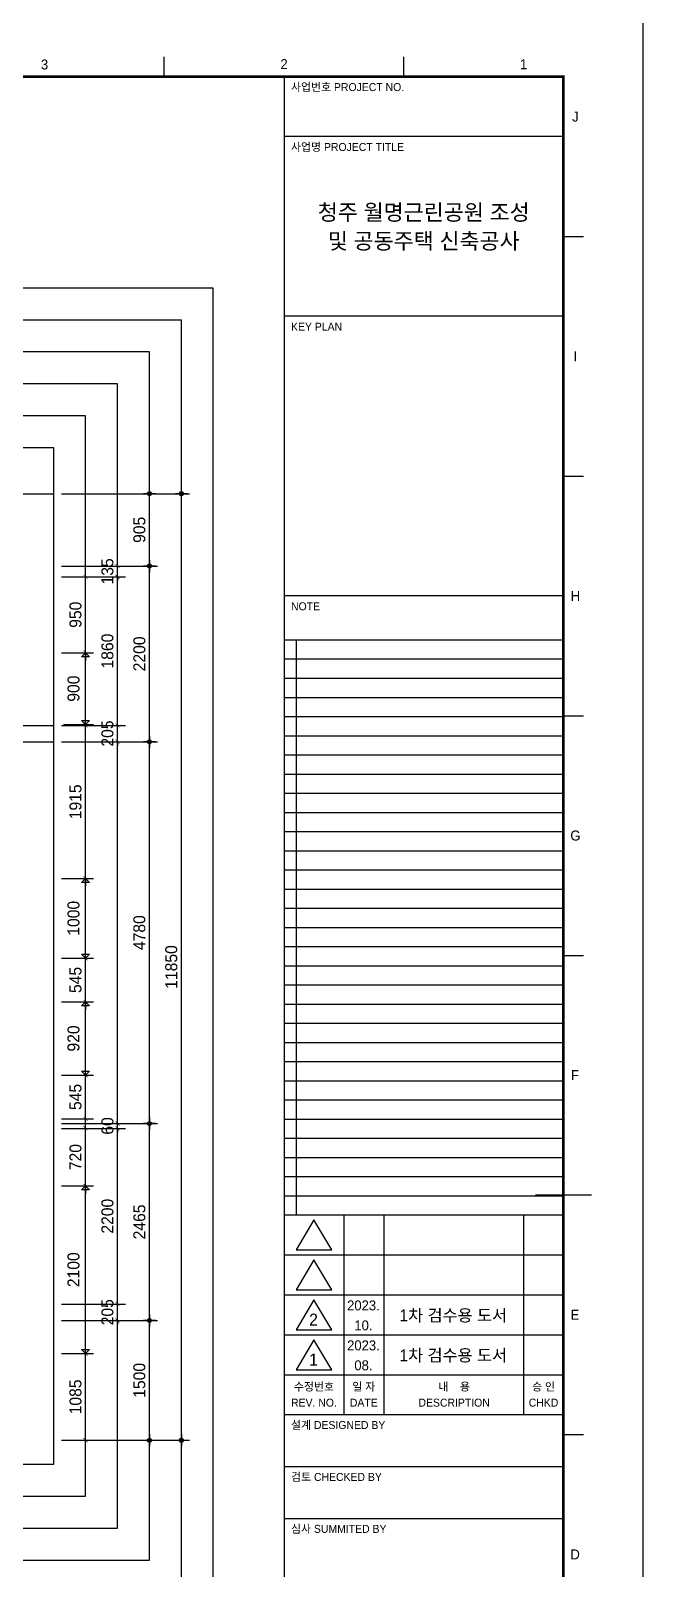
# Model space of a CAD drawing. Header units: millimetres. Extents: x -24416 to 92204, y -190080 to 23760.
# Drawn here: x 84531 to 92204, y -179915 to -160655 of the extents above; entities that cross this region are included whole.
import ezdxf
from ezdxf.enums import TextEntityAlignment as Align

# ---------------------------------------------------------------- set-up
doc = ezdxf.new("R2010")
doc.units = ezdxf.units.MM
doc.header["$LTSCALE"] = 50
doc.linetypes.add('AUDIT_D_220706163347-0', pattern=[0])
doc.linetypes.add('CEN', pattern=[62, 60, -1, 0, -1])
doc.layers.get('defpoints').update_dxf_attribs({"color": 139})
for name, color, linetype in [('AA-BORD-FORM', 7, 'Continuous'), ('AA-BORD-TEXT', 3, 'Continuous'), ('AA-XXXX-DIMS', 7, 'Continuous'), ('ARDM', 7, 'Continuous'), ('CEN_CON', 1, 'CEN'), ('DIM', 7, 'AUDIT_D_220706163347-0'), ('sheet-안양진흥$0$AA-BORD-TEXT', 3, 'Continuous'), ('실명박스', 7, 'AUDIT_D_220706163347-0')]:
    doc.layers.add(name, color=color, linetype=linetype)
doc.layers.add('AA-XXXX-MC', color=153, linetype='AUDIT_D_220706163347-0', plot=False)
doc.styles.add('HAUD01', font='Dotum.ttf')
doc.styles.add('sheet-안양진흥$0$HAUD01', font='Dotum.ttf')
doc.styles.add('맑은고딕', font='malgun.ttf', dxfattribs={"width": 0.9})
doc.dimstyles.new('DIM-50', dxfattribs={"dimscale": 50, "dimtxt": 3, "dimasz": 1, "dimexe": 2, "dimexo": 2, "dimgap": 1, "dimtad": 1, "dimdec": 0, "dimzin": 0, "dimdsep": 46, "dimtxsty": '맑은고딕', "dimblk1": 'DIMDOT', "dimblk2": 'DIMDOT', "dimsah": 1, "dimcen": 0.09, "dimdle": 2, "dimclrd": 7, "dimclre": 7, "dimclrt": 3, "dimadec": 0, "dimazin": 0, "dimtfac": 1, "dimtdec": 0, "dimtix": 1, "dimtmove": 2, "dimatfit": 3, "dimldrblk": 'DIMDOT', "dimfxl": 1, "dimtolj": 1, "dimtzin": 0, "dimarcsym": 0})
doc.dimstyles.new('MCDIM-50', dxfattribs={"dimscale": 50, "dimtxt": 3, "dimasz": 1, "dimexe": 2, "dimexo": 2, "dimgap": 1, "dimtad": 1, "dimdec": 0, "dimzin": 0, "dimdsep": 46, "dimtxsty": '맑은고딕', "dimblk1": 'ARCHTICK', "dimblk2": 'ARCHTICK', "dimsah": 1, "dimcen": 0.09, "dimdle": 2, "dimclrd": 7, "dimclre": 7, "dimclrt": 3, "dimadec": 0, "dimazin": 0, "dimtfac": 1, "dimtdec": 0, "dimtix": 1, "dimtmove": 2, "dimatfit": 3, "dimldrblk": 'ARCHTICK', "dimfxl": 1, "dimtolj": 1, "dimtzin": 0, "dimarcsym": 0})
doc.dimstyles.new('외부100-win', dxfattribs={"dimscale": 50, "dimtxt": 3, "dimasz": 1, "dimexe": 2, "dimexo": 2.5, "dimgap": 1.5, "dimtad": 1, "dimdec": 0, "dimzin": 0, "dimdsep": 46, "dimtxsty": '맑은고딕', "dimblk": 'DO2-2', "dimblk1": 'DO2-2', "dimblk2": 'DIMDOT', "dimcen": 0.09, "dimdle": 2, "dimclrd": 7, "dimclre": 7, "dimclrt": 3, "dimadec": 0, "dimazin": 0, "dimtfac": 1, "dimtdec": 0, "dimtix": 1, "dimtmove": 2, "dimatfit": 3, "dimldrblk": 'DO2-2', "dimfxl": 1, "dimtolj": 1, "dimtzin": 0, "dimarcsym": 0})

# ---------------------------------------------------------------- blocks, each defined once
blk = doc.blocks.new('XR-FORM 청주월명')
at = {"layer": 'AA-BORD-FORM', "color": 2}
for p, q in [((721, 577), (721, 582)), ((781, 577), (781, 582)), ((751, 577), (751, 17)), ((821, 537), (826, 537)), ((821, 477), (826, 477)), ((821, 417), (826, 417)), ((821, 357), (826, 357)), ((814, 297), (828, 297)), ((821, 237), (826, 237))]:
    blk.add_line(p, q, dxfattribs=at)
at = {"layer": 'AA-BORD-FORM', "color": 3}
for p, q in [((821, 562), (751, 562)), ((821, 517), (751, 517)), ((821, 447), (751, 447)), ((751, 292), (821, 292)), ((766, 292), (766, 282)), ((776, 292), (776, 282)), ((811, 292), (811, 282)), ((751, 282), (821, 282)), ((766, 282), (766, 272)), ((776, 282), (776, 272)), ((811, 282), (811, 272)), ((751, 272), (821, 272)), ((766, 272), (766, 262)), ((776, 272), (776, 262)), ((811, 272), (811, 262)), ((751, 262), (821, 262)), ((766, 262), (766, 252)), ((776, 262), (776, 252)), ((811, 262), (811, 252)), ((751, 252), (821, 252)), ((766, 252), (766, 242)), ((776, 252), (776, 242)), ((811, 252), (811, 242)), ((751, 242), (821, 242)), ((751, 229), (821, 229)), ((751, 216), (821, 216))]:
    blk.add_line(p, q, dxfattribs=at)
at = {"layer": 'AA-BORD-FORM', "color": 1}
blk.add_lwpolyline([(0, 0), (841, 0), (841, 594), (0, 594)], close=True, dxfattribs=at)
at = {"layer": 'AA-BORD-FORM', "color": 2, "const_width": 0.682}
blk.add_lwpolyline([(21, 17), (21, 577), (821, 577), (821, 17)], close=True, dxfattribs=at)
at = {"layer": 'AA-BORD-FORM', "color": 7}
for points in [[(763, 283.24), (758.5, 290.74), (754, 283.24)], [(763, 273.24), (758.5, 280.74), (754, 273.24)], [(763, 263.24), (758.5, 270.74), (754, 263.24)], [(763, 253.24), (758.5, 260.74), (754, 253.24)], [(763, 253.24), (758.5, 260.74), (754, 253.24)]]:
    blk.add_lwpolyline(points, close=True, dxfattribs=at)
at = {"layer": 'defpoints'}
for p, q in [((751, 436), (821, 436)), ((754, 436), (754, 292)), ((751, 431.2), (821, 431.2)), ((751, 426.4), (821, 426.4)), ((751, 421.6), (821, 421.6)), ((751, 416.8), (821, 416.8)), ((751, 412), (821, 412)), ((751, 407.2), (821, 407.2)), ((751, 402.4), (821, 402.4)), ((751, 397.6), (821, 397.6)), ((751, 392.8), (821, 392.8)), ((751, 388), (821, 388)), ((751, 383.2), (821, 383.2)), ((751, 378.4), (821, 378.4)), ((751, 373.6), (821, 373.6)), ((751, 368.8), (821, 368.8)), ((751, 364), (821, 364)), ((751, 359.2), (821, 359.2)), ((751, 354.4), (821, 354.4)), ((751, 349.6), (821, 349.6)), ((751, 344.8), (821, 344.8)), ((751, 340), (821, 340)), ((751, 335.2), (821, 335.2)), ((751, 330.4), (821, 330.4)), ((751, 325.6), (821, 325.6)), ((751, 320.8), (821, 320.8)), ((751, 316), (821, 316)), ((751, 311.2), (821, 311.2)), ((751, 306.4), (821, 306.4)), ((751, 301.6), (821, 301.6)), ((751, 296.8), (821, 296.8))]:
    blk.add_line(p, q, dxfattribs=at)
at = {"layer": 'AA-BORD-TEXT', "color": 7, "style": 'HAUD01'}
for s, p in [('3', (691, 580.06)), ('2', (751, 580.16)), ('1', (811, 580.12)), ('J', (824, 567)), ('I', (824, 507)), ('H', (824, 447)), ('G', (824, 387)), ('F', (823.89, 327)), ('E', (823.89, 267)), ('D', (823.93, 207))]:
    blk.add_text(s, height=2.5, dxfattribs=at).set_placement(p, align=Align.MIDDLE_CENTER)
at = {"layer": 'AA-BORD-TEXT', "color": 3, "style": 'HAUD01'}
for s, p in [('사업번호 PROJECT NO.', (752.75, 573.4)), ('사업명 PROJECT TITLE', (752.75, 558.4)), ('KEY PLAN', (752.75, 513.4)), ('NOTE', (752.75, 443.4)), ('설계 DESIGNED BY', (752.75, 238.4)), ('검토 CHECKED BY', (752.75, 225.4)), ('심사 SUMMITED BY', (752.75, 212.4))]:
    blk.add_text(s, height=2, rotation=360, dxfattribs=at).set_placement(p)
for s, height, rotation, p in [('청주 월명근린공원 조성', 4, 360, (786, 543.05)), ('및 공동주택 신축공사', 4, 0, (786, 535.85)), ('수정번호', 2, 360, (758.5, 249)), ('일 자', 2, 360, (770.98, 249)), ('내    용', 2, 360, (793.62, 249)), ('승 인', 2, 360, (816.02, 249)), ('REV. NO.', 2, 360, (758.5, 245)), ('DATE', 2, 360, (770.98, 245)), ('DESCRIPTION', 2, 360, (793.62, 245)), ('CHKD', 2, 360, (816.02, 245))]:
    blk.add_text(s, height=height, rotation=rotation, dxfattribs=at).set_placement(p, align=Align.MIDDLE_CENTER)
at = {"layer": 'sheet-안양진흥$0$AA-BORD-TEXT', "style": 'sheet-안양진흥$0$HAUD01'}
for s, height, p in [('2023.', 2.5, (770.89, 269.35)), ('2', 3, (758.39, 265.79)), ('1차 검수용 도서', 3, (793.39, 266.85)), ('10.', 2.5, (770.89, 264.35)), ('2023.', 2.5, (770.89, 259.35)), ('1차 검수용 도서', 3, (793.39, 256.85)), ('1', 3, (758.39, 255.79)), ('08.', 2.5, (770.89, 254.35))]:
    blk.add_text(s, height=height, dxfattribs=at).set_placement(p, align=Align.MIDDLE_CENTER)
blk = doc.blocks.new('A$C415C5DAF')
at = {"layer": 'AA-XXXX-MC'}
blk.add_line((66412, -187728), (72332, -187728), dxfattribs=at)
at = {"layer": 'CEN_CON'}
for p, q in [((67712, -184828), (72332, -184828)), ((68007, -187933), (72332, -187933))]:
    blk.add_line(p, q, dxfattribs=at)
blk = doc.blocks.new('_ArchTick')
at = {"color": 0, "linetype": 'ByBlock', "const_width": 0.15}
blk.add_lwpolyline([(-0.5, -0.5), (0.5, 0.5)], dxfattribs=at)
blk = doc.blocks.new('*D92')
at = {"layer": 'defpoints', "color": 0, "linetype": 'ByBlock', "transparency": 16777216}
for p in [(37751, -193111), (38151, -193111), (37751, -195026)]:
    blk.add_point(p, dxfattribs=at)
at = {"layer": 'DIM', "color": 7, "linetype": 'ByBlock', "lineweight": -2, "transparency": 16777216}
for p, q in [((37851, -193111), (38251, -193111)), ((38151, -195126), (38151, -193011)), ((37851, -195026), (38251, -195026))]:
    blk.add_line(p, q, dxfattribs=at)
at = {"layer": 'DIM', "color": 7, "linetype": 'ByBlock', "lineweight": -2, "transparency": 16777216, "xscale": 50, "yscale": 50, "zscale": 50}
for p, rotation in [((38151, -193111), 90), ((38151, -195026), 270)]:
    blk.add_blockref('_ArchTick', p, dxfattribs=dict(at, rotation=rotation))
at = {"layer": 'DIM', "color": 3, "linetype": 'ByBlock', "transparency": 16777216, "insert": (38025, -194068), "char_height": 150, "attachment_point": 5, "rotation": 90, "style": 'HAUD01'}
blk.add_mtext('\\A1;1915', dxfattribs=at)
blk = doc.blocks.new('DO2-2')
at = {"layer": 'ARDM'}
blk.add_line((0, 0), (-2, 0), dxfattribs=at)
blk.add_lwpolyline([(-1, -1), (-1, 1), (0, 0)], close=True, dxfattribs=at)
blk = doc.blocks.new('*D93')
at = {"layer": 'defpoints', "color": 0, "linetype": 'ByBlock', "transparency": 16777216}
for p in [(37751, -192201), (38151, -192201), (37751, -193101)]:
    blk.add_point(p, dxfattribs=at)
at = {"layer": 'DIM', "color": 7, "linetype": 'ByBlock', "lineweight": -2, "transparency": 16777216}
for p, q in [((37876, -192201), (38251, -192201)), ((38151, -193051), (38151, -192251)), ((37876, -193101), (38251, -193101))]:
    blk.add_line(p, q, dxfattribs=at)
at = {"layer": 'DIM', "color": 7, "linetype": 'ByBlock', "lineweight": -2, "transparency": 16777216, "xscale": 50, "yscale": 50, "zscale": 50}
for p, rotation in [((38151, -192201), 90), ((38151, -193101), 270)]:
    blk.add_blockref('DO2-2', p, dxfattribs=dict(at, rotation=rotation))
at = {"layer": 'DIM', "color": 3, "linetype": 'ByBlock', "transparency": 16777216, "insert": (38000, -192651), "char_height": 150, "attachment_point": 5, "rotation": 90, "style": 'HAUD01'}
blk.add_mtext('\\A1;900', dxfattribs=at)
blk = doc.blocks.new('DIMDOT')
at = {"layer": 'AA-XXXX-DIMS'}
for p, q in [((-1.5, 0), (1.5, 0)), ((0, -1.5), (0, 1.5))]:
    blk.add_line(p, q, dxfattribs=at)
for radius in [0.5, 0.25]:
    blk.add_circle((0, 0), radius, dxfattribs=at)
blk = doc.blocks.new('*D94')
at = {"layer": 'defpoints', "color": 0, "linetype": 'ByBlock', "transparency": 16777216}
for p in [(37751, -191251), (38151, -191251), (37751, -192201)]:
    blk.add_point(p, dxfattribs=at)
at = {"layer": 'DIM', "color": 7, "linetype": 'ByBlock', "lineweight": -2, "transparency": 16777216}
for p, q in [((37851, -191251), (38251, -191251)), ((38151, -192301), (38151, -191151)), ((37851, -192201), (38251, -192201))]:
    blk.add_line(p, q, dxfattribs=at)
at = {"layer": 'DIM', "color": 7, "linetype": 'ByBlock', "lineweight": -2, "transparency": 16777216, "xscale": 50, "yscale": 50, "zscale": 50}
for p, rotation in [((38151, -191251), 90), ((38151, -192201), 270)]:
    blk.add_blockref('_ArchTick', p, dxfattribs=dict(at, rotation=rotation))
at = {"layer": 'DIM', "color": 3, "linetype": 'ByBlock', "transparency": 16777216, "insert": (38025, -191726), "char_height": 150, "attachment_point": 5, "rotation": 90, "style": 'HAUD01'}
blk.add_mtext('\\A1;950', dxfattribs=at)
blk = doc.blocks.new('*D169')
at = {"layer": 'defpoints', "color": 0, "transparency": 16777216}
for p in [(37751, -200561), (38951, -200561), (37751, -202061)]:
    blk.add_point(p, dxfattribs=at)
at = {"layer": 'DIM', "color": 7, "lineweight": -2, "transparency": 16777216}
for p, q in [((37851, -200561), (39051, -200561)), ((38951, -202011), (38951, -200611)), ((37851, -202061), (39051, -202061))]:
    blk.add_line(p, q, dxfattribs=at)
at = {"layer": 'DIM', "color": 7, "lineweight": -2, "transparency": 16777216, "xscale": 50, "yscale": 50, "zscale": 50}
for p, rotation in [((38951, -200561), 90), ((38951, -202061), 270)]:
    blk.add_blockref('DIMDOT', p, dxfattribs=dict(at, rotation=rotation))
at = {"layer": 'DIM', "color": 3, "transparency": 16777216, "insert": (38825, -201311), "char_height": 150, "attachment_point": 5, "rotation": 90, "style": 'HAUD01'}
blk.add_mtext('\\A1;1500', dxfattribs=at)
blk = doc.blocks.new('*D170')
at = {"layer": 'defpoints', "color": 0, "transparency": 16777216}
for p in [(37751, -198096), (38951, -198096), (37751, -200561)]:
    blk.add_point(p, dxfattribs=at)
at = {"layer": 'DIM', "color": 7, "lineweight": -2, "transparency": 16777216}
for p, q in [((37851, -198096), (39051, -198096)), ((38951, -200511), (38951, -198146)), ((37851, -200561), (39051, -200561))]:
    blk.add_line(p, q, dxfattribs=at)
at = {"layer": 'DIM', "color": 7, "lineweight": -2, "transparency": 16777216, "xscale": 50, "yscale": 50, "zscale": 50}
for p, rotation in [((38951, -198096), 90), ((38951, -200561), 270)]:
    blk.add_blockref('DIMDOT', p, dxfattribs=dict(at, rotation=rotation))
at = {"layer": 'DIM', "color": 3, "transparency": 16777216, "insert": (38825, -199328), "char_height": 150, "attachment_point": 5, "rotation": 90, "style": 'HAUD01'}
blk.add_mtext('\\A1;2465', dxfattribs=at)
blk = doc.blocks.new('*D171')
at = {"layer": 'defpoints', "color": 0, "transparency": 16777216}
for p in [(37751, -193316), (38951, -193316), (37751, -198096)]:
    blk.add_point(p, dxfattribs=at)
at = {"layer": 'DIM', "color": 7, "lineweight": -2, "transparency": 16777216}
for p, q in [((37851, -193316), (39051, -193316)), ((38951, -198046), (38951, -193366)), ((37851, -198096), (39051, -198096))]:
    blk.add_line(p, q, dxfattribs=at)
at = {"layer": 'DIM', "color": 7, "lineweight": -2, "transparency": 16777216, "xscale": 50, "yscale": 50, "zscale": 50}
for p, rotation in [((38951, -193316), 90), ((38951, -198096), 270)]:
    blk.add_blockref('DIMDOT', p, dxfattribs=dict(at, rotation=rotation))
at = {"layer": 'DIM', "color": 3, "transparency": 16777216, "insert": (38825, -195706), "char_height": 150, "attachment_point": 5, "rotation": 90, "style": 'HAUD01'}
blk.add_mtext('\\A1;4780', dxfattribs=at)
blk = doc.blocks.new('*D172')
at = {"layer": 'defpoints', "color": 0, "transparency": 16777216}
for p in [(37751, -191116), (38951, -191116), (37751, -193316)]:
    blk.add_point(p, dxfattribs=at)
at = {"layer": 'DIM', "color": 7, "lineweight": -2, "transparency": 16777216}
for p, q in [((37851, -191116), (39051, -191116)), ((38951, -193266), (38951, -191166)), ((37851, -193316), (39051, -193316))]:
    blk.add_line(p, q, dxfattribs=at)
at = {"layer": 'DIM', "color": 7, "lineweight": -2, "transparency": 16777216, "xscale": 50, "yscale": 50, "zscale": 50}
for p, rotation in [((38951, -191116), 90), ((38951, -193316), 270)]:
    blk.add_blockref('DIMDOT', p, dxfattribs=dict(at, rotation=rotation))
at = {"layer": 'DIM', "color": 3, "transparency": 16777216, "insert": (38825, -192216), "char_height": 150, "attachment_point": 5, "rotation": 90, "style": 'HAUD01'}
blk.add_mtext('\\A1;2200', dxfattribs=at)
blk = doc.blocks.new('*D173')
at = {"layer": 'defpoints', "color": 0, "transparency": 16777216}
for p in [(37751, -190211), (38951, -190211), (37751, -191116)]:
    blk.add_point(p, dxfattribs=at)
at = {"layer": 'DIM', "color": 7, "lineweight": -2, "transparency": 16777216}
for p, q in [((37851, -190211), (39051, -190211)), ((38951, -191066), (38951, -190261)), ((37851, -191116), (39051, -191116))]:
    blk.add_line(p, q, dxfattribs=at)
at = {"layer": 'DIM', "color": 7, "lineweight": -2, "transparency": 16777216, "xscale": 50, "yscale": 50, "zscale": 50}
for p, rotation in [((38951, -190211), 90), ((38951, -191116), 270)]:
    blk.add_blockref('DIMDOT', p, dxfattribs=dict(at, rotation=rotation))
at = {"layer": 'DIM', "color": 3, "transparency": 16777216, "insert": (38825, -190663), "char_height": 150, "attachment_point": 5, "rotation": 90, "style": 'HAUD01'}
blk.add_mtext('\\A1;905', dxfattribs=at)
blk = doc.blocks.new('*D174')
at = {"layer": 'defpoints', "color": 0, "transparency": 16777216}
for p in [(37751, -190211), (39351, -190211), (37751, -202061)]:
    blk.add_point(p, dxfattribs=at)
at = {"layer": 'DIM', "color": 7, "lineweight": -2, "transparency": 16777216}
for p, q in [((37851, -190211), (39451, -190211)), ((39351, -202011), (39351, -190261)), ((37851, -202061), (39451, -202061))]:
    blk.add_line(p, q, dxfattribs=at)
at = {"layer": 'DIM', "color": 7, "lineweight": -2, "transparency": 16777216, "xscale": 50, "yscale": 50, "zscale": 50}
for p, rotation in [((39351, -190211), 90), ((39351, -202061), 270)]:
    blk.add_blockref('DIMDOT', p, dxfattribs=dict(at, rotation=rotation))
at = {"layer": 'DIM', "color": 3, "transparency": 16777216, "insert": (39225, -196136), "char_height": 150, "attachment_point": 5, "rotation": 90, "style": 'HAUD01'}
blk.add_mtext('\\A1;11850', dxfattribs=at)
blk = doc.blocks.new('*D175')
at = {"layer": 'defpoints', "color": 0, "linetype": 'ByBlock', "transparency": 16777216}
for p in [(37751, -200356), (38551, -200356), (37751, -200561)]:
    blk.add_point(p, dxfattribs=at)
at = {"layer": 'DIM', "color": 7, "linetype": 'ByBlock', "lineweight": -2, "transparency": 16777216}
for p, q in [((38551, -200356), (38551, -200306)), ((37851, -200356), (38651, -200356)), ((38551, -200561), (38551, -200356)), ((37851, -200561), (38651, -200561)), ((38551, -200561), (38551, -200611))]:
    blk.add_line(p, q, dxfattribs=at)
at = {"layer": 'DIM', "color": 7, "linetype": 'ByBlock', "lineweight": -2, "transparency": 16777216, "xscale": 50, "yscale": 50, "zscale": 50}
for p, rotation in [((38551, -200356), 270), ((38551, -200561), 90)]:
    blk.add_blockref('_ArchTick', p, dxfattribs=dict(at, rotation=rotation))
at = {"layer": 'DIM', "color": 3, "linetype": 'ByBlock', "transparency": 16777216, "insert": (38425, -200458), "char_height": 150, "attachment_point": 5, "rotation": 90, "style": 'HAUD01'}
blk.add_mtext('\\A1;205', dxfattribs=at)
blk = doc.blocks.new('*D176')
at = {"layer": 'defpoints', "color": 0, "linetype": 'ByBlock', "transparency": 16777216}
for p in [(37751, -198156), (38551, -198156), (37751, -200356)]:
    blk.add_point(p, dxfattribs=at)
at = {"layer": 'DIM', "color": 7, "linetype": 'ByBlock', "lineweight": -2, "transparency": 16777216}
for p, q in [((37851, -198156), (38651, -198156)), ((38551, -200456), (38551, -198056)), ((37851, -200356), (38651, -200356))]:
    blk.add_line(p, q, dxfattribs=at)
at = {"layer": 'DIM', "color": 7, "linetype": 'ByBlock', "lineweight": -2, "transparency": 16777216, "xscale": 50, "yscale": 50, "zscale": 50}
for p, rotation in [((38551, -198156), 90), ((38551, -200356), 270)]:
    blk.add_blockref('_ArchTick', p, dxfattribs=dict(at, rotation=rotation))
at = {"layer": 'DIM', "color": 3, "linetype": 'ByBlock', "transparency": 16777216, "insert": (38425, -199256), "char_height": 150, "attachment_point": 5, "rotation": 90, "style": 'HAUD01'}
blk.add_mtext('\\A1;2200', dxfattribs=at)
blk = doc.blocks.new('*D177')
at = {"layer": 'defpoints', "color": 0, "linetype": 'ByBlock', "transparency": 16777216}
for p in [(37751, -198096), (37751, -198156), (38551, -198096)]:
    blk.add_point(p, dxfattribs=at)
at = {"layer": 'DIM', "color": 7, "linetype": 'ByBlock', "lineweight": -2, "transparency": 16777216}
for p, q in [((37851, -198096), (38651, -198096)), ((37851, -198156), (38651, -198156)), ((38551, -198096), (38551, -198046)), ((38551, -198156), (38551, -198096)), ((38551, -198156), (38551, -198206))]:
    blk.add_line(p, q, dxfattribs=at)
at = {"layer": 'DIM', "color": 7, "linetype": 'ByBlock', "lineweight": -2, "transparency": 16777216, "xscale": 50, "yscale": 50, "zscale": 50}
for p, rotation in [((38551, -198096), 270), ((38551, -198156), 90)]:
    blk.add_blockref('_ArchTick', p, dxfattribs=dict(at, rotation=rotation))
at = {"layer": 'DIM', "color": 3, "linetype": 'ByBlock', "transparency": 16777216, "insert": (38425, -198126), "char_height": 150, "attachment_point": 5, "rotation": 90, "style": 'HAUD01'}
blk.add_mtext('\\A1;60', dxfattribs=at)
blk = doc.blocks.new('*D178')
at = {"layer": 'defpoints', "color": 0, "linetype": 'ByBlock', "transparency": 16777216}
for p in [(37751, -193111), (38551, -193111), (37751, -193316)]:
    blk.add_point(p, dxfattribs=at)
at = {"layer": 'DIM', "color": 7, "linetype": 'ByBlock', "lineweight": -2, "transparency": 16777216}
for p, q in [((37851, -193111), (38651, -193111)), ((38551, -193111), (38551, -193061)), ((38551, -193316), (38551, -193111)), ((37851, -193316), (38651, -193316)), ((38551, -193316), (38551, -193366))]:
    blk.add_line(p, q, dxfattribs=at)
at = {"layer": 'DIM', "color": 7, "linetype": 'ByBlock', "lineweight": -2, "transparency": 16777216, "xscale": 50, "yscale": 50, "zscale": 50}
for p, rotation in [((38551, -193111), 270), ((38551, -193316), 90)]:
    blk.add_blockref('_ArchTick', p, dxfattribs=dict(at, rotation=rotation))
at = {"layer": 'DIM', "color": 3, "linetype": 'ByBlock', "transparency": 16777216, "insert": (38425, -193213), "char_height": 150, "attachment_point": 5, "rotation": 90, "style": 'HAUD01'}
blk.add_mtext('\\A1;205', dxfattribs=at)
blk = doc.blocks.new('*D179')
at = {"layer": 'defpoints', "color": 0, "linetype": 'ByBlock', "transparency": 16777216}
for p in [(37751, -191251), (38551, -191251), (37751, -193111)]:
    blk.add_point(p, dxfattribs=at)
at = {"layer": 'DIM', "color": 7, "linetype": 'ByBlock', "lineweight": -2, "transparency": 16777216}
for p, q in [((37851, -191251), (38651, -191251)), ((38551, -193211), (38551, -191151)), ((37851, -193111), (38651, -193111))]:
    blk.add_line(p, q, dxfattribs=at)
at = {"layer": 'DIM', "color": 7, "linetype": 'ByBlock', "lineweight": -2, "transparency": 16777216, "xscale": 50, "yscale": 50, "zscale": 50}
for p, rotation in [((38551, -191251), 90), ((38551, -193111), 270)]:
    blk.add_blockref('_ArchTick', p, dxfattribs=dict(at, rotation=rotation))
at = {"layer": 'DIM', "color": 3, "linetype": 'ByBlock', "transparency": 16777216, "insert": (38425, -192181), "char_height": 150, "attachment_point": 5, "rotation": 90, "style": 'HAUD01'}
blk.add_mtext('\\A1;1860', dxfattribs=at)
blk = doc.blocks.new('*D180')
at = {"layer": 'defpoints', "color": 0, "linetype": 'ByBlock', "transparency": 16777216}
for p in [(37751, -191116), (37751, -191251), (38551, -191116)]:
    blk.add_point(p, dxfattribs=at)
at = {"layer": 'DIM', "color": 7, "linetype": 'ByBlock', "lineweight": -2, "transparency": 16777216}
for p, q in [((37851, -191116), (38651, -191116)), ((37851, -191251), (38651, -191251)), ((38551, -191116), (38551, -191066)), ((38551, -191251), (38551, -191116)), ((38551, -191251), (38551, -191301))]:
    blk.add_line(p, q, dxfattribs=at)
at = {"layer": 'DIM', "color": 7, "linetype": 'ByBlock', "lineweight": -2, "transparency": 16777216, "xscale": 50, "yscale": 50, "zscale": 50}
for p, rotation in [((38551, -191116), 270), ((38551, -191251), 90)]:
    blk.add_blockref('_ArchTick', p, dxfattribs=dict(at, rotation=rotation))
at = {"layer": 'DIM', "color": 3, "linetype": 'ByBlock', "transparency": 16777216, "insert": (38425, -191183), "char_height": 150, "attachment_point": 5, "rotation": 90, "style": 'HAUD01'}
blk.add_mtext('\\A1;135', dxfattribs=at)
blk = doc.blocks.new('*D211')
at = {"layer": 'defpoints', "color": 0, "linetype": 'ByBlock', "transparency": 16777216}
for p in [(37751, -200976), (38151, -200976), (37751, -202061)]:
    blk.add_point(p, dxfattribs=at)
at = {"layer": 'DIM', "color": 7, "linetype": 'ByBlock', "lineweight": -2, "transparency": 16777216}
for p, q in [((38151, -202161), (38151, -200876)), ((37851, -200976), (38251, -200976)), ((37851, -202061), (38251, -202061))]:
    blk.add_line(p, q, dxfattribs=at)
at = {"layer": 'DIM', "color": 7, "linetype": 'ByBlock', "lineweight": -2, "transparency": 16777216, "xscale": 50, "yscale": 50, "zscale": 50}
for p, rotation in [((38151, -200976), 90), ((38151, -202061), 270)]:
    blk.add_blockref('_ArchTick', p, dxfattribs=dict(at, rotation=rotation))
at = {"layer": 'DIM', "color": 3, "linetype": 'ByBlock', "transparency": 16777216, "insert": (38025, -201518), "char_height": 150, "attachment_point": 5, "rotation": 90, "style": 'HAUD01'}
blk.add_mtext('\\A1;1085', dxfattribs=at)
blk = doc.blocks.new('*D212')
at = {"layer": 'defpoints', "color": 0, "linetype": 'ByBlock', "transparency": 16777216}
for p in [(37751, -198876), (38151, -198876), (37751, -200976)]:
    blk.add_point(p, dxfattribs=at)
at = {"layer": 'DIM', "color": 7, "linetype": 'ByBlock', "lineweight": -2, "transparency": 16777216}
for p, q in [((37876, -198876), (38251, -198876)), ((38151, -200926), (38151, -198926)), ((37876, -200976), (38251, -200976))]:
    blk.add_line(p, q, dxfattribs=at)
at = {"layer": 'DIM', "color": 7, "linetype": 'ByBlock', "lineweight": -2, "transparency": 16777216, "xscale": 50, "yscale": 50, "zscale": 50}
for p, rotation in [((38151, -198876), 90), ((38151, -200976), 270)]:
    blk.add_blockref('DO2-2', p, dxfattribs=dict(at, rotation=rotation))
at = {"layer": 'DIM', "color": 3, "linetype": 'ByBlock', "transparency": 16777216, "insert": (38000, -199926), "char_height": 150, "attachment_point": 5, "rotation": 90, "style": 'HAUD01'}
blk.add_mtext('\\A1;2100', dxfattribs=at)
blk = doc.blocks.new('*D213')
at = {"layer": 'defpoints', "color": 0, "linetype": 'ByBlock', "transparency": 16777216}
for p in [(37751, -198156), (38151, -198156), (37751, -198876)]:
    blk.add_point(p, dxfattribs=at)
at = {"layer": 'DIM', "color": 7, "linetype": 'ByBlock', "lineweight": -2, "transparency": 16777216}
for p, q in [((37851, -198156), (38251, -198156)), ((38151, -198976), (38151, -198056)), ((37851, -198876), (38251, -198876))]:
    blk.add_line(p, q, dxfattribs=at)
at = {"layer": 'DIM', "color": 7, "linetype": 'ByBlock', "lineweight": -2, "transparency": 16777216, "xscale": 50, "yscale": 50, "zscale": 50}
for p, rotation in [((38151, -198156), 90), ((38151, -198876), 270)]:
    blk.add_blockref('_ArchTick', p, dxfattribs=dict(at, rotation=rotation))
at = {"layer": 'DIM', "color": 3, "linetype": 'ByBlock', "transparency": 16777216, "insert": (38025, -198516), "char_height": 150, "attachment_point": 5, "rotation": 90, "style": 'HAUD01'}
blk.add_mtext('\\A1;720', dxfattribs=at)
blk = doc.blocks.new('*D214')
at = {"layer": 'defpoints', "color": 0, "linetype": 'ByBlock', "transparency": 16777216}
for p in [(37751, -197491), (38151, -197491), (37751, -198036)]:
    blk.add_point(p, dxfattribs=at)
at = {"layer": 'DIM', "color": 7, "linetype": 'ByBlock', "lineweight": -2, "transparency": 16777216}
for p, q in [((38151, -198136), (38151, -197391)), ((37851, -197491), (38251, -197491)), ((37851, -198036), (38251, -198036))]:
    blk.add_line(p, q, dxfattribs=at)
at = {"layer": 'DIM', "color": 7, "linetype": 'ByBlock', "lineweight": -2, "transparency": 16777216, "xscale": 50, "yscale": 50, "zscale": 50}
for p, rotation in [((38151, -197491), 90), ((38151, -198036), 270)]:
    blk.add_blockref('_ArchTick', p, dxfattribs=dict(at, rotation=rotation))
at = {"layer": 'DIM', "color": 3, "linetype": 'ByBlock', "transparency": 16777216, "insert": (38025, -197763), "char_height": 150, "attachment_point": 5, "rotation": 90, "style": 'HAUD01'}
blk.add_mtext('\\A1;545', dxfattribs=at)
blk = doc.blocks.new('*D215')
at = {"layer": 'defpoints', "color": 0, "linetype": 'ByBlock', "transparency": 16777216}
for p in [(37751, -196571), (38151, -196571), (37751, -197491)]:
    blk.add_point(p, dxfattribs=at)
at = {"layer": 'DIM', "color": 7, "linetype": 'ByBlock', "lineweight": -2, "transparency": 16777216}
for p, q in [((37876, -196571), (38251, -196571)), ((38151, -197441), (38151, -196621)), ((37876, -197491), (38251, -197491))]:
    blk.add_line(p, q, dxfattribs=at)
at = {"layer": 'DIM', "color": 7, "linetype": 'ByBlock', "lineweight": -2, "transparency": 16777216, "xscale": 50, "yscale": 50, "zscale": 50}
for p, rotation in [((38151, -196571), 90), ((38151, -197491), 270)]:
    blk.add_blockref('DO2-2', p, dxfattribs=dict(at, rotation=rotation))
at = {"layer": 'DIM', "color": 3, "linetype": 'ByBlock', "transparency": 16777216, "insert": (38000, -197031), "char_height": 150, "attachment_point": 5, "rotation": 90, "style": 'HAUD01'}
blk.add_mtext('\\A1;920', dxfattribs=at)
blk = doc.blocks.new('*D216')
at = {"layer": 'defpoints', "color": 0, "linetype": 'ByBlock', "transparency": 16777216}
for p in [(37751, -196026), (38151, -196026), (37751, -196571)]:
    blk.add_point(p, dxfattribs=at)
at = {"layer": 'DIM', "color": 7, "linetype": 'ByBlock', "lineweight": -2, "transparency": 16777216}
for p, q in [((37851, -196026), (38251, -196026)), ((38151, -196671), (38151, -195926)), ((37851, -196571), (38251, -196571))]:
    blk.add_line(p, q, dxfattribs=at)
at = {"layer": 'DIM', "color": 7, "linetype": 'ByBlock', "lineweight": -2, "transparency": 16777216, "xscale": 50, "yscale": 50, "zscale": 50}
for p, rotation in [((38151, -196026), 90), ((38151, -196571), 270)]:
    blk.add_blockref('_ArchTick', p, dxfattribs=dict(at, rotation=rotation))
at = {"layer": 'DIM', "color": 3, "linetype": 'ByBlock', "transparency": 16777216, "insert": (38025, -196298), "char_height": 150, "attachment_point": 5, "rotation": 90, "style": 'HAUD01'}
blk.add_mtext('\\A1;545', dxfattribs=at)
blk = doc.blocks.new('*D217')
at = {"layer": 'defpoints', "color": 0, "linetype": 'ByBlock', "transparency": 16777216}
for p in [(37751, -195026), (38151, -195026), (37751, -196026)]:
    blk.add_point(p, dxfattribs=at)
at = {"layer": 'DIM', "color": 7, "linetype": 'ByBlock', "lineweight": -2, "transparency": 16777216}
for p, q in [((37876, -195026), (38251, -195026)), ((38151, -195976), (38151, -195076)), ((37876, -196026), (38251, -196026))]:
    blk.add_line(p, q, dxfattribs=at)
at = {"layer": 'DIM', "color": 7, "linetype": 'ByBlock', "lineweight": -2, "transparency": 16777216, "xscale": 50, "yscale": 50, "zscale": 50}
for p, rotation in [((38151, -195026), 90), ((38151, -196026), 270)]:
    blk.add_blockref('DO2-2', p, dxfattribs=dict(at, rotation=rotation))
at = {"layer": 'DIM', "color": 3, "linetype": 'ByBlock', "transparency": 16777216, "insert": (38000, -195526), "char_height": 150, "attachment_point": 5, "rotation": 90, "style": 'HAUD01'}
blk.add_mtext('\\A1;1000', dxfattribs=at)
blk = doc.blocks.new('DIM-1108')
at = {"layer": 'DIM'}
for base, p1, p2, picture, middle in [((38950.6, -190210.9), (37750.6, -191115.9), (37750.6, -190210.9), '*D173', (38825.5, -190663.4)), ((39350.6, -190210.9), (37750.6, -202060.9), (37750.6, -190210.9), '*D174', (39225.5, -196135.9)), ((38950.6, -191115.9), (37750.6, -193315.9), (37750.6, -191115.9), '*D172', (38825.5, -192215.9)), ((38950.6, -193315.9), (37750.6, -198095.9), (37750.6, -193315.9), '*D171', (38825.5, -195705.9)), ((38950.6, -198095.9), (37750.6, -200560.9), (37750.6, -198095.9), '*D170', (38825.5, -199328.4)), ((38950.6, -200560.9), (37750.6, -202060.9), (37750.6, -200560.9), '*D169', (38825.5, -201310.9))]:
    dim = blk.add_linear_dim(base=base, p1=p1, p2=p2, angle=270, dimstyle='DIM-50', override={"dimscale": 50, "dimtxsty": 'HAUD01'}, dxfattribs=at)
    dim.commit()
    dim.dimension.update_dxf_attribs({"geometry": picture, "text_midpoint": middle})
at = {"layer": 'DIM', "linetype": 'ByBlock'}
for base, p1, p2, dimstyle, picture, middle in [((38550.6, -191115.9), (37750.6, -191250.9), (37750.6, -191115.9), 'MCDIM-50', '*D180', (38425.5, -191183.4)), ((38150.6, -191250.9), (37750.6, -192200.9), (37750.6, -191250.9), 'MCDIM-50', '*D94', (38025.5, -191725.9)), ((38550.6, -191250.9), (37750.6, -193110.9), (37750.6, -191250.9), 'MCDIM-50', '*D179', (38425.5, -192180.9)), ((38150.6, -192200.9), (37750.6, -193100.9), (37750.6, -192200.9), '외부100-win', '*D93', (38000.5, -192650.9)), ((38150.6, -193110.9), (37750.6, -195025.9), (37750.6, -193110.9), 'MCDIM-50', '*D92', (38025.5, -194068.4)), ((38550.6, -193110.9), (37750.6, -193315.9), (37750.6, -193110.9), 'MCDIM-50', '*D178', (38425.5, -193213.4)), ((38150.6, -195025.9), (37750.6, -196025.9), (37750.6, -195025.9), '외부100-win', '*D217', (38000.5, -195525.9)), ((38150.6, -196025.9), (37750.6, -196570.9), (37750.6, -196025.9), 'MCDIM-50', '*D216', (38025.5, -196298.4)), ((38150.6, -196570.9), (37750.6, -197490.9), (37750.6, -196570.9), '외부100-win', '*D215', (38000.5, -197030.9)), ((38150.6, -197490.9), (37750.6, -198035.9), (37750.6, -197490.9), 'MCDIM-50', '*D214', (38025.5, -197763.4)), ((38550.6, -198095.9), (37750.6, -198155.9), (37750.6, -198095.9), 'MCDIM-50', '*D177', (38425.5, -198125.9)), ((38550.6, -198155.9), (37750.6, -200355.9), (37750.6, -198155.9), 'MCDIM-50', '*D176', (38425.5, -199255.9)), ((38150.6, -198155.9), (37750.6, -198875.9), (37750.6, -198155.9), 'MCDIM-50', '*D213', (38025.5, -198515.9)), ((38150.6, -198875.9), (37750.6, -200975.9), (37750.6, -198875.9), '외부100-win', '*D212', (38000.5, -199925.9)), ((38550.6, -200355.9), (37750.6, -200560.9), (37750.6, -200355.9), 'MCDIM-50', '*D175', (38425.5, -200458.4)), ((38150.6, -200975.9), (37750.6, -202060.9), (37750.6, -200975.9), 'MCDIM-50', '*D211', (38025.5, -201518.4))]:
    dim = blk.add_linear_dim(base=base, p1=p1, p2=p2, angle=270, dimstyle=dimstyle, override={"dimtxsty": 'HAUD01'}, dxfattribs=at)
    dim.commit()
    dim.dimension.update_dxf_attribs({"geometry": picture, "text_midpoint": middle})

msp = doc.modelspace()

# ---------------------------------------------------------------- linework, layer by layer
at = {"layer": 'defpoints'}
for points in [[(86818, -163876), (52083, -163876), (52083, -180601), (86818, -180601)], [(86418, -164276), (52483, -164276), (52483, -180201), (86418, -180201)], [(86018, -164676), (52883, -164676), (52883, -179801), (86018, -179801)], [(85618, -165076), (53283, -165076), (53283, -179401), (85618, -179401)], [(85218, -165476), (53683, -165476), (53683, -179001), (85218, -179001)], [(84818, -165876), (54083, -165876), (54083, -178601), (84818, -178601)]]:
    msp.add_lwpolyline(points, close=True, dxfattribs=at)

# ---------------------------------------------------------------- block references
msp.add_blockref('DIM-1108', (47067, 23760))
at = {"xscale": 50, "yscale": 50, "zscale": 50}
msp.add_blockref('XR-FORM 청주월명', (50154, -190080), dxfattribs=at)
at = {"layer": '실명박스'}
msp.add_blockref('A$C415C5DAF', (12485, 18377), dxfattribs=at)

doc.saveas('drawing.dxf')
